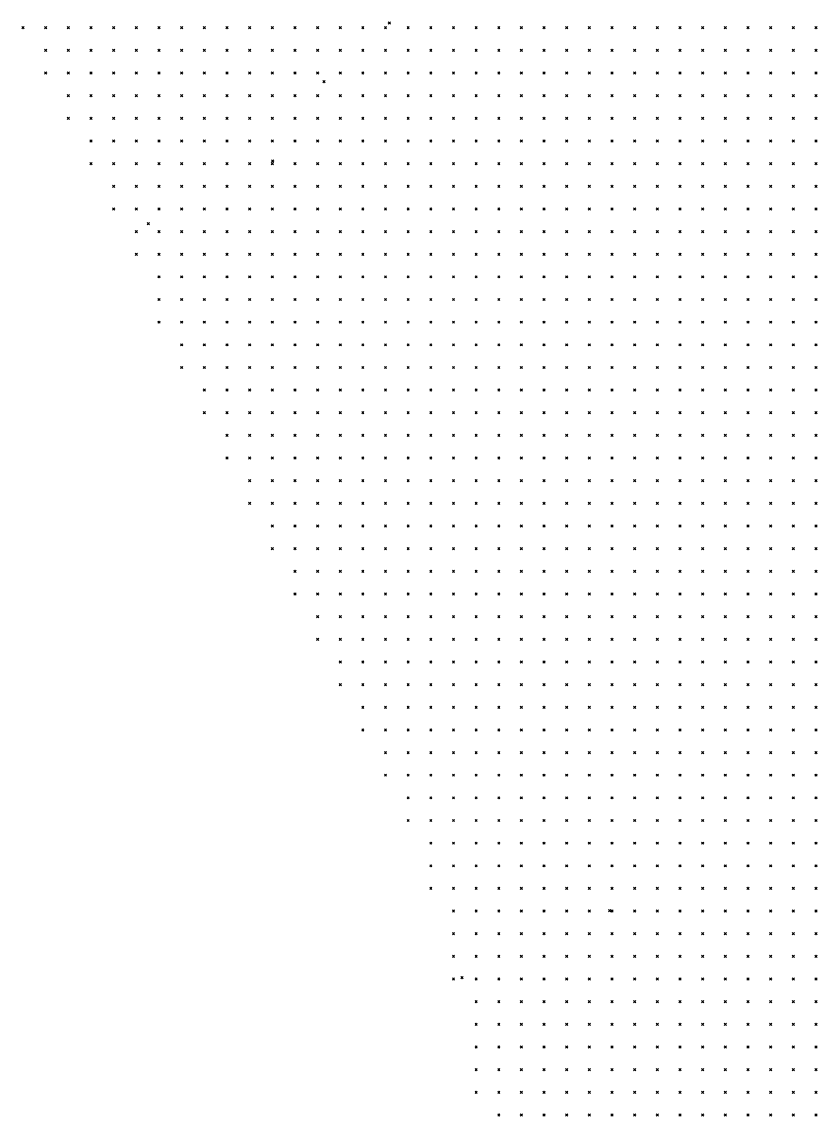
# Model space of a CAD drawing. Header units: metres. Extents: x 441556 to 446409, y 432338 to 461058.
# Drawn here: x 442346.8 to 442452.1, y 456194.1 to 456339 of the extents above; entities that cross this region are included whole.
import ezdxf

# ---------------------------------------------------------------- set-up
doc = ezdxf.new("R2010")
doc.units = ezdxf.units.M
doc.header["$MEASUREMENT"] = 0
doc.header["$PDMODE"] = 35
doc.header["$PDSIZE"] = 0.15
doc.layers.add('DTM-NOK-RevN_LIDAR_co_lidar', color=91, linetype='Continuous', lineweight=0)

msp = doc.modelspace()

# ---------------------------------------------------------------- linework, layer by layer
at = {"layer": 'DTM-NOK-RevN_LIDAR_co_lidar'}
for p in [(442346.924, 456338.197, 401.809), (442349.924, 456338.197, 400.928), (442352.923, 456338.197, 400.078), (442355.922, 456338.197, 399.47), (442358.922, 456338.197, 399.064), (442361.921, 456338.197, 399.014), (442364.921, 456338.197, 398.578), (442367.92, 456338.197, 398.084), (442370.919, 456338.197, 397.831), (442373.919, 456338.197, 397.54), (442376.918, 456338.197, 397.013), (442379.917, 456338.197, 396.323), (442382.917, 456338.197, 395.745), (442385.916, 456338.197, 395.319), (442388.915, 456338.197, 394.584), (442391.915, 456338.197, 393.194), (442394.914, 456338.197, 390.745), (442395.433, 456338.816, 390.238), (442397.913, 456338.197, 387.837), (442400.913, 456338.197, 385.453), (442403.912, 456338.197, 383.627), (442406.911, 456338.197, 381.566), (442409.911, 456338.197, 380.285), (442412.91, 456338.197, 379.289), (442415.909, 456338.197, 378.681), (442418.909, 456338.197, 377.909), (442421.908, 456338.197, 377.498), (442424.907, 456338.197, 376.888), (442427.907, 456338.197, 376.201), (442430.906, 456338.197, 375.397), (442433.905, 456338.197, 374.797), (442436.905, 456338.197, 374.274), (442439.904, 456338.197, 373.665), (442442.903, 456338.197, 373.047), (442445.903, 456338.197, 372.258), (442448.902, 456338.197, 371.343), (442451.901, 456338.197, 370.556), (442349.924, 456335.198, 403.122), (442352.923, 456335.198, 402.337), (442355.922, 456335.198, 401.813), (442358.922, 456335.198, 401.619), (442361.921, 456335.198, 401.614), (442364.921, 456335.198, 401.361), (442367.92, 456335.198, 401.134), (442370.919, 456335.198, 400.683), (442373.919, 456335.198, 400.064), (442376.918, 456335.198, 399.488), (442379.917, 456335.198, 398.881), (442382.917, 456335.198, 398.27), (442385.916, 456335.198, 397.549), (442388.915, 456335.198, 396.409), (442391.915, 456335.198, 394.575), (442394.914, 456335.198, 391.514), (442397.913, 456335.198, 389.22), (442400.913, 456335.198, 386.876), (442403.912, 456335.198, 384.802), (442406.911, 456335.198, 382.727), (442409.911, 456335.198, 381.236), (442412.91, 456335.198, 380.235), (442415.909, 456335.198, 379.525), (442418.909, 456335.198, 378.79), (442421.908, 456335.198, 378.048), (442424.907, 456335.198, 377.319), (442427.907, 456335.198, 376.609), (442430.906, 456335.198, 375.838), (442433.905, 456335.198, 375.302), (442436.905, 456335.198, 374.685), (442439.904, 456335.198, 373.916), (442442.903, 456335.198, 373.249), (442445.903, 456335.198, 372.445), (442448.902, 456335.198, 371.427), (442451.901, 456335.198, 370.597), (442349.924, 456332.198, 405.754), (442352.923, 456332.198, 404.751), (442355.922, 456332.198, 404.067), (442358.922, 456332.198, 403.973), (442361.921, 456332.198, 404.253), (442364.921, 456332.198, 404.27), (442367.92, 456332.198, 404.11), (442370.919, 456332.198, 403.647), (442373.919, 456332.198, 403.053), (442376.918, 456332.198, 402.053), (442379.917, 456332.198, 401.198), (442382.917, 456332.198, 400.863), (442385.916, 456332.198, 399.971), (442388.915, 456332.198, 398.551), (442391.915, 456332.198, 396.629), (442394.914, 456332.198, 393.601), (442397.913, 456332.198, 390.414), (442400.913, 456332.198, 388.279), (442403.912, 456332.198, 386.037), (442406.911, 456332.198, 383.99), (442409.911, 456332.198, 382.291), (442412.91, 456332.198, 381.295), (442415.909, 456332.198, 380.625), (442418.909, 456332.198, 379.631), (442421.908, 456332.198, 378.589), (442424.907, 456332.198, 377.833), (442427.907, 456332.198, 377.22), (442430.906, 456332.198, 376.552), (442433.905, 456332.198, 375.909), (442436.905, 456332.198, 375.146), (442439.904, 456332.198, 374.358), (442442.903, 456332.198, 373.665), (442445.903, 456332.198, 372.839), (442448.902, 456332.198, 371.827), (442451.901, 456332.198, 370.927), (442386.759, 456331.061, 401.198), (442352.923, 456329.199, 407.194), (442355.922, 456329.199, 406.478), (442358.922, 456329.199, 406.246), (442361.921, 456329.199, 406.724), (442364.921, 456329.199, 407.181), (442367.92, 456329.199, 407.385), (442370.919, 456329.199, 407.397), (442373.919, 456329.199, 406.795), (442376.918, 456329.199, 405.848), (442379.917, 456329.199, 405.194), (442382.917, 456329.199, 404.187), (442385.916, 456329.199, 402.503), (442388.915, 456329.199, 400.793), (442391.915, 456329.199, 398.207), (442394.914, 456329.199, 395.364), (442397.913, 456329.199, 392.091), (442400.913, 456329.199, 389.604), (442403.912, 456329.199, 387.2), (442406.911, 456329.199, 385.275), (442409.911, 456329.199, 383.457), (442412.91, 456329.199, 382.36), (442415.909, 456329.199, 381.526), (442418.909, 456329.199, 380.367), (442421.908, 456329.199, 379.161), (442424.907, 456329.199, 378.515), (442427.907, 456329.199, 377.924), (442430.906, 456329.199, 377.243), (442433.905, 456329.199, 376.575), (442436.905, 456329.199, 375.811), (442439.904, 456329.199, 375.008), (442442.903, 456329.199, 374.222), (442445.903, 456329.199, 373.315), (442448.902, 456329.199, 372.305), (442451.901, 456329.199, 371.361), (442352.923, 456326.2, 409.995), (442355.922, 456326.2, 408.95), (442358.922, 456326.2, 409.261), (442361.921, 456326.2, 409.74), (442364.921, 456326.2, 410.232), (442367.92, 456326.2, 410.457), (442370.919, 456326.2, 410.473), (442373.919, 456326.2, 410.325), (442376.918, 456326.2, 409.76), (442379.917, 456326.2, 408.83), (442382.917, 456326.2, 407.361), (442385.916, 456326.2, 405.235), (442388.915, 456326.2, 402.712), (442391.915, 456326.2, 399.309), (442394.914, 456326.2, 396.337), (442397.913, 456326.2, 393.637), (442400.913, 456326.2, 390.841), (442403.912, 456326.2, 388.277), (442406.911, 456326.2, 386.267), (442409.911, 456326.2, 384.51), (442412.91, 456326.2, 383.47), (442415.909, 456326.2, 382.559), (442418.909, 456326.2, 381.434), (442421.908, 456326.2, 380.035), (442424.907, 456326.2, 379.352), (442427.907, 456326.2, 378.605), (442430.906, 456326.2, 377.701), (442433.905, 456326.2, 377.017), (442436.905, 456326.2, 376.383), (442439.904, 456326.2, 375.666), (442442.903, 456326.2, 374.732), (442445.903, 456326.2, 373.612), (442448.902, 456326.2, 372.562), (442451.901, 456326.2, 371.559), (442355.922, 456323.2, 412.305), (442358.922, 456323.2, 412.585), (442361.921, 456323.2, 412.826), (442364.921, 456323.2, 413.115), (442367.92, 456323.2, 413.522), (442370.919, 456323.2, 413.564), (442373.919, 456323.2, 413.357), (442376.918, 456323.2, 412.726), (442379.917, 456323.2, 411.431), (442382.917, 456323.2, 409.477), (442385.916, 456323.2, 406.765), (442388.915, 456323.2, 403.626), (442391.915, 456323.2, 400.356), (442394.914, 456323.2, 397.279), (442397.913, 456323.2, 394.585), (442400.913, 456323.2, 391.842), (442403.912, 456323.2, 389.184), (442406.911, 456323.2, 387.103), (442409.911, 456323.2, 385.439), (442412.91, 456323.2, 384.689), (442415.909, 456323.2, 383.679), (442418.909, 456323.2, 382.448), (442421.908, 456323.2, 381.189), (442424.907, 456323.2, 380.135), (442427.907, 456323.2, 379.091), (442430.906, 456323.2, 378.059), (442433.905, 456323.2, 377.37), (442436.905, 456323.2, 376.878), (442439.904, 456323.2, 376.23), (442442.903, 456323.2, 375.221), (442445.903, 456323.2, 374.008), (442448.902, 456323.2, 372.849), (442451.901, 456323.2, 371.76), (442379.974, 456320.553, 413.285), (442355.922, 456320.201, 415.711), (442358.922, 456320.201, 415.642), (442361.921, 456320.201, 415.71), (442364.921, 456320.201, 416.043), (442367.92, 456320.201, 416.506), (442370.919, 456320.201, 416.339), (442373.919, 456320.201, 415.549), (442376.918, 456320.201, 414.394), (442379.917, 456320.201, 412.767), (442382.917, 456320.201, 410.291), (442385.916, 456320.201, 407.107), (442388.915, 456320.201, 404.027), (442391.915, 456320.201, 400.938), (442394.914, 456320.201, 397.901), (442397.913, 456320.201, 395.06), (442400.913, 456320.201, 392.387), (442403.912, 456320.201, 389.895), (442406.911, 456320.201, 387.984), (442409.911, 456320.201, 386.602), (442412.91, 456320.201, 385.795), (442415.909, 456320.201, 384.398), (442418.909, 456320.201, 383.122), (442421.908, 456320.201, 381.997), (442424.907, 456320.201, 380.68), (442427.907, 456320.201, 379.315), (442430.906, 456320.201, 378.274), (442433.905, 456320.201, 377.684), (442436.905, 456320.201, 377.339), (442439.904, 456320.201, 376.831), (442442.903, 456320.201, 375.911), (442445.903, 456320.201, 374.707), (442448.902, 456320.201, 373.417), (442451.901, 456320.201, 372.215), (442358.922, 456317.202, 418.648), (442361.921, 456317.202, 418.714), (442364.921, 456317.202, 418.94), (442367.92, 456317.202, 418.836), (442370.919, 456317.202, 418.054), (442373.919, 456317.202, 416.723), (442376.918, 456317.202, 414.909), (442379.917, 456317.202, 412.721), (442382.917, 456317.202, 410.023), (442385.916, 456317.202, 406.874), (442388.915, 456317.202, 403.96), (442391.915, 456317.202, 400.928), (442394.914, 456317.202, 397.924), (442397.913, 456317.202, 395.066), (442400.913, 456317.202, 392.555), (442403.912, 456317.202, 390.529), (442406.911, 456317.202, 388.996), (442409.911, 456317.202, 387.803), (442412.91, 456317.202, 386.585), (442415.909, 456317.202, 385.109), (442418.909, 456317.202, 383.796), (442421.908, 456317.202, 382.35), (442424.907, 456317.202, 380.947), (442427.907, 456317.202, 379.578), (442430.906, 456317.202, 378.509), (442433.905, 456317.202, 377.946), (442436.905, 456317.202, 377.729), (442439.904, 456317.202, 377.387), (442442.903, 456317.202, 376.627), (442445.903, 456317.202, 375.459), (442448.902, 456317.202, 374.087), (442451.901, 456317.202, 372.806), (442358.922, 456314.202, 421.99), (442361.921, 456314.202, 421.64), (442364.921, 456314.202, 421.281), (442367.92, 456314.202, 420.365), (442370.919, 456314.202, 418.834), (442373.919, 456314.202, 416.904), (442376.918, 456314.202, 414.642), (442379.917, 456314.202, 412.123), (442382.917, 456314.202, 409.356), (442385.916, 456314.202, 406.331), (442388.915, 456314.202, 403.331), (442391.915, 456314.202, 400.456), (442394.914, 456314.202, 397.721), (442397.913, 456314.202, 395.006), (442400.913, 456314.202, 392.857), (442403.912, 456314.202, 391.235), (442406.911, 456314.202, 390.002), (442409.911, 456314.202, 388.76), (442412.91, 456314.202, 387.306), (442415.909, 456314.202, 385.885), (442418.909, 456314.202, 384.382), (442421.908, 456314.202, 382.755), (442424.907, 456314.202, 381.537), (442427.907, 456314.202, 380.361), (442430.906, 456314.202, 379.127), (442433.905, 456314.202, 378.348), (442436.905, 456314.202, 378.123), (442439.904, 456314.202, 377.872), (442442.903, 456314.202, 377.205), (442445.903, 456314.202, 376.118), (442448.902, 456314.202, 374.757), (442451.901, 456314.202, 373.377), (442363.523, 456312.249, 422.906), (442361.921, 456311.203, 424.028), (442364.921, 456311.203, 422.948), (442367.92, 456311.203, 421.314), (442370.919, 456311.203, 419.023), (442373.919, 456311.203, 416.546), (442376.918, 456311.203, 414.07), (442379.917, 456311.203, 411.37), (442382.917, 456311.203, 408.532), (442385.916, 456311.203, 405.751), (442388.915, 456311.203, 402.793), (442391.915, 456311.203, 399.921), (442394.914, 456311.203, 397.415), (442397.913, 456311.203, 395.217), (442400.913, 456311.203, 393.485), (442403.912, 456311.203, 392.422), (442406.911, 456311.203, 391.315), (442409.911, 456311.203, 389.947), (442412.91, 456311.203, 388.36), (442415.909, 456311.203, 386.606), (442418.909, 456311.203, 384.894), (442421.908, 456311.203, 383.404), (442424.907, 456311.203, 382.547), (442427.907, 456311.203, 381.451), (442430.906, 456311.203, 380.087), (442433.905, 456311.203, 379.009), (442436.905, 456311.203, 378.603), (442439.904, 456311.203, 378.41), (442442.903, 456311.203, 377.798), (442445.903, 456311.203, 376.755), (442448.902, 456311.203, 375.441), (442451.901, 456311.203, 373.973), (442361.921, 456308.204, 425.806), (442364.921, 456308.204, 424.056), (442367.92, 456308.204, 421.847), (442370.919, 456308.204, 419.069), (442373.919, 456308.204, 416.263), (442376.918, 456308.204, 413.606), (442379.917, 456308.204, 410.744), (442382.917, 456308.204, 407.785), (442385.916, 456308.204, 405.062), (442388.915, 456308.204, 402.382), (442391.915, 456308.204, 399.743), (442394.914, 456308.204, 397.455), (442397.913, 456308.204, 396.102), (442400.913, 456308.204, 394.723), (442403.912, 456308.204, 394.443), (442406.911, 456308.204, 393.422), (442409.911, 456308.204, 391.754), (442412.91, 456308.204, 389.956), (442415.909, 456308.204, 387.883), (442418.909, 456308.204, 385.852), (442421.908, 456308.204, 384.254), (442424.907, 456308.204, 383.273), (442427.907, 456308.204, 382.306), (442430.906, 456308.204, 381.176), (442433.905, 456308.204, 379.937), (442436.905, 456308.204, 379.29), (442439.904, 456308.204, 378.999), (442442.903, 456308.204, 378.447), (442445.903, 456308.204, 377.458), (442448.902, 456308.204, 376.138), (442451.901, 456308.204, 374.733), (442364.921, 456305.204, 424.703), (442367.92, 456305.204, 421.945), (442370.919, 456305.204, 418.783), (442373.919, 456305.204, 415.832), (442376.918, 456305.204, 413.288), (442379.917, 456305.204, 410.78), (442382.917, 456305.204, 407.911), (442385.916, 456305.204, 404.893), (442388.915, 456305.204, 402.351), (442391.915, 456305.204, 400.152), (442394.914, 456305.204, 399.079), (442397.913, 456305.204, 398.586), (442400.913, 456305.204, 397.369), (442403.912, 456305.204, 396.936), (442406.911, 456305.204, 395.662), (442409.911, 456305.204, 394.004), (442412.91, 456305.204, 391.865), (442415.909, 456305.204, 389.43), (442418.909, 456305.204, 387.14), (442421.908, 456305.204, 385.347), (442424.907, 456305.204, 384.12), (442427.907, 456305.204, 383.32), (442430.906, 456305.204, 382.372), (442433.905, 456305.204, 381.086), (442436.905, 456305.204, 380.202), (442439.904, 456305.204, 379.621), (442442.903, 456305.204, 379.041), (442445.903, 456305.204, 378.191), (442448.902, 456305.204, 376.894), (442451.901, 456305.204, 375.488), (442364.921, 456302.205, 424.915), (442367.92, 456302.205, 421.739), (442370.919, 456302.205, 418.654), (442373.919, 456302.205, 415.798), (442376.918, 456302.205, 413.415), (442379.917, 456302.205, 410.989), (442382.917, 456302.205, 408.25), (442385.916, 456302.205, 405.705), (442388.915, 456302.205, 403.482), (442391.915, 456302.205, 402.487), (442394.914, 456302.205, 402.162), (442397.913, 456302.205, 401.419), (442400.913, 456302.205, 400.429), (442403.912, 456302.205, 399.537), (442406.911, 456302.205, 397.775), (442409.911, 456302.205, 396.29), (442412.91, 456302.205, 393.429), (442415.909, 456302.205, 390.928), (442418.909, 456302.205, 388.612), (442421.908, 456302.205, 386.571), (442424.907, 456302.205, 385.364), (442427.907, 456302.205, 384.627), (442430.906, 456302.205, 383.435), (442433.905, 456302.205, 382.078), (442436.905, 456302.205, 380.941), (442439.904, 456302.205, 379.979), (442442.903, 456302.205, 379.257), (442445.903, 456302.205, 378.545), (442448.902, 456302.205, 377.398), (442451.901, 456302.205, 375.965), (442364.921, 456299.205, 425.176), (442367.92, 456299.205, 421.797), (442370.919, 456299.205, 418.785), (442373.919, 456299.205, 416.204), (442376.918, 456299.205, 413.841), (442379.917, 456299.205, 411.45), (442382.917, 456299.205, 408.935), (442385.916, 456299.205, 406.659), (442388.915, 456299.205, 405.43), (442391.915, 456299.205, 405.533), (442394.914, 456299.205, 405.037), (442397.913, 456299.205, 403.933), (442400.913, 456299.205, 402.878), (442403.912, 456299.205, 401.965), (442406.911, 456299.205, 399.876), (442409.911, 456299.205, 397.838), (442412.91, 456299.205, 394.98), (442415.909, 456299.205, 392.587), (442418.909, 456299.205, 389.867), (442421.908, 456299.205, 387.918), (442424.907, 456299.205, 386.649), (442427.907, 456299.205, 385.455), (442430.906, 456299.205, 384.113), (442433.905, 456299.205, 382.884), (442436.905, 456299.205, 381.599), (442439.904, 456299.205, 380.266), (442442.903, 456299.205, 379.369), (442445.903, 456299.205, 378.848), (442448.902, 456299.205, 378.008), (442451.901, 456299.205, 376.756), (442367.92, 456296.206, 422.722), (442370.919, 456296.206, 419.669), (442373.919, 456296.206, 416.929), (442376.918, 456296.206, 414.39), (442379.917, 456296.206, 412.051), (442382.917, 456296.206, 409.873), (442385.916, 456296.206, 408.268), (442388.915, 456296.206, 408.255), (442391.915, 456296.206, 408.237), (442394.914, 456296.206, 407.492), (442397.913, 456296.206, 406.68), (442400.913, 456296.206, 405.513), (442403.912, 456296.206, 404.21), (442406.911, 456296.206, 401.535), (442409.911, 456296.206, 399.505), (442412.91, 456296.206, 396.719), (442415.909, 456296.206, 393.728), (442418.909, 456296.206, 391.207), (442421.908, 456296.206, 389.237), (442424.907, 456296.206, 387.707), (442427.907, 456296.206, 386.194), (442430.906, 456296.206, 385.172), (442433.905, 456296.206, 384.246), (442436.905, 456296.206, 382.703), (442439.904, 456296.206, 380.929), (442442.903, 456296.206, 379.772), (442445.903, 456296.206, 379.249), (442448.902, 456296.206, 378.611), (442451.901, 456296.206, 377.537), (442367.92, 456293.207, 423.188), (442370.919, 456293.207, 420.305), (442373.919, 456293.207, 417.923), (442376.918, 456293.207, 415.421), (442379.917, 456293.207, 412.831), (442382.917, 456293.207, 411.073), (442385.916, 456293.207, 410.68), (442388.915, 456293.207, 410.997), (442391.915, 456293.207, 410.59), (442394.914, 456293.207, 409.943), (442397.913, 456293.207, 409.138), (442400.913, 456293.207, 407.64), (442403.912, 456293.207, 406.07), (442406.911, 456293.207, 403.148), (442409.911, 456293.207, 400.643), (442412.91, 456293.207, 397.751), (442415.909, 456293.207, 394.803), (442418.909, 456293.207, 392.28), (442421.908, 456293.207, 390.28), (442424.907, 456293.207, 388.61), (442427.907, 456293.207, 387.513), (442430.906, 456293.207, 386.765), (442433.905, 456293.207, 385.648), (442436.905, 456293.207, 383.741), (442439.904, 456293.207, 381.861), (442442.903, 456293.207, 380.521), (442445.903, 456293.207, 379.701), (442448.902, 456293.207, 379.209), (442451.901, 456293.207, 378.352), (442370.919, 456290.207, 421.302), (442373.919, 456290.207, 418.757), (442376.918, 456290.207, 416.312), (442379.917, 456290.207, 414.188), (442382.917, 456290.207, 413.201), (442385.916, 456290.207, 413.243), (442388.915, 456290.207, 413.111), (442391.915, 456290.207, 413.007), (442394.914, 456290.207, 412.848), (442397.913, 456290.207, 412.799), (442400.913, 456290.207, 409.715), (442403.912, 456290.207, 406.656), (442406.911, 456290.207, 404.371), (442409.911, 456290.207, 400.927), (442412.91, 456290.207, 398.06), (442415.909, 456290.207, 395.658), (442418.909, 456290.207, 393.442), (442421.908, 456290.207, 391.312), (442424.907, 456290.207, 389.921), (442427.907, 456290.207, 389.055), (442430.906, 456290.207, 387.951), (442433.905, 456290.207, 386.462), (442436.905, 456290.207, 384.759), (442439.904, 456290.207, 383.019), (442442.903, 456290.207, 381.413), (442445.903, 456290.207, 380.343), (442448.902, 456290.207, 379.845), (442451.901, 456290.207, 379.247), (442370.919, 456287.208, 422.302), (442373.919, 456287.208, 419.874), (442376.918, 456287.208, 417.499), (442379.917, 456287.208, 416.185), (442382.917, 456287.208, 415.893), (442385.916, 456287.208, 415.527), (442388.915, 456287.208, 415.435), (442391.915, 456287.208, 415.414), (442394.914, 456287.208, 414.337), (442397.913, 456287.208, 413.281), (442400.913, 456287.208, 411.288), (442403.912, 456287.208, 406.123), (442406.911, 456287.208, 404.239), (442409.911, 456287.208, 401.135), (442412.91, 456287.208, 398.38), (442415.909, 456287.208, 395.943), (442418.909, 456287.208, 393.799), (442421.908, 456287.208, 392.299), (442424.907, 456287.208, 391.488), (442427.907, 456287.208, 390.453), (442430.906, 456287.208, 389.164), (442433.905, 456287.208, 387.75), (442436.905, 456287.208, 386.184), (442439.904, 456287.208, 384.514), (442442.903, 456287.208, 382.833), (442445.903, 456287.208, 381.414), (442448.902, 456287.208, 380.564), (442451.901, 456287.208, 380.096), (442373.919, 456284.209, 420.716), (442376.918, 456284.209, 419.397), (442379.917, 456284.209, 419.016), (442382.917, 456284.209, 418.805), (442385.916, 456284.209, 418.505), (442388.915, 456284.209, 417.807), (442391.915, 456284.209, 417.067), (442394.914, 456284.209, 415.839), (442397.913, 456284.209, 413.762), (442400.913, 456284.209, 408.819), (442403.912, 456284.209, 406.415), (442406.911, 456284.209, 404.313), (442409.911, 456284.209, 401.708), (442412.91, 456284.209, 398.778), (442415.909, 456284.209, 396.341), (442418.909, 456284.209, 394.807), (442421.908, 456284.209, 394.29), (442424.907, 456284.209, 393.549), (442427.907, 456284.209, 392.532), (442430.906, 456284.209, 391.13), (442433.905, 456284.209, 389.725), (442436.905, 456284.209, 388.1), (442439.904, 456284.209, 386.419), (442442.903, 456284.209, 384.829), (442445.903, 456284.209, 383.133), (442448.902, 456284.209, 381.633), (442451.901, 456284.209, 380.817), (442373.919, 456281.209, 422.886), (442376.918, 456281.209, 422.676), (442379.917, 456281.209, 422.48), (442382.917, 456281.209, 421.86), (442385.916, 456281.209, 421.091), (442388.915, 456281.209, 420.292), (442391.915, 456281.209, 418.833), (442394.914, 456281.209, 416.395), (442397.913, 456281.209, 413.665), (442400.913, 456281.209, 410.393), (442403.912, 456281.209, 407.482), (442406.911, 456281.209, 404.092), (442409.911, 456281.209, 401.609), (442412.91, 456281.209, 399.221), (442415.909, 456281.209, 397.501), (442418.909, 456281.209, 396.704), (442421.908, 456281.209, 396.427), (442424.907, 456281.209, 395.911), (442427.907, 456281.209, 395.125), (442430.906, 456281.209, 393.943), (442433.905, 456281.209, 392.604), (442436.905, 456281.209, 390.731), (442439.904, 456281.209, 388.479), (442442.903, 456281.209, 386.646), (442445.903, 456281.209, 384.862), (442448.902, 456281.209, 382.866), (442451.901, 456281.209, 381.65), (442376.918, 456278.21, 425.54), (442379.917, 456278.21, 425.339), (442382.917, 456278.21, 424.458), (442385.916, 456278.21, 423.06), (442388.915, 456278.21, 421.581), (442391.915, 456278.21, 419.663), (442394.914, 456278.21, 416.877), (442397.913, 456278.21, 413.883), (442400.913, 456278.21, 411.67), (442403.912, 456278.21, 407.943), (442406.911, 456278.21, 404.815), (442409.911, 456278.21, 401.778), (442412.91, 456278.21, 400.003), (442415.909, 456278.21, 399.355), (442418.909, 456278.21, 399.003), (442421.908, 456278.21, 398.806), (442424.907, 456278.21, 398.487), (442427.907, 456278.21, 397.994), (442430.906, 456278.21, 396.824), (442433.905, 456278.21, 395.298), (442436.905, 456278.21, 393.541), (442439.904, 456278.21, 391.283), (442442.903, 456278.21, 388.823), (442445.903, 456278.21, 386.742), (442448.902, 456278.21, 384.682), (442451.901, 456278.21, 382.634), (442376.918, 456275.211, 428.214), (442379.917, 456275.211, 427.601), (442382.917, 456275.211, 426.452), (442385.916, 456275.211, 424.553), (442388.915, 456275.211, 422.21), (442391.915, 456275.211, 419.864), (442394.914, 456275.211, 416.793), (442397.913, 456275.211, 414.18), (442400.913, 456275.211, 412.146), (442403.912, 456275.211, 409.747), (442406.911, 456275.211, 405.681), (442409.911, 456275.211, 403.007), (442412.91, 456275.211, 401.715), (442415.909, 456275.211, 401.187), (442418.909, 456275.211, 401.245), (442421.908, 456275.211, 401.389), (442424.907, 456275.211, 401.476), (442427.907, 456275.211, 401.054), (442430.906, 456275.211, 400.359), (442433.905, 456275.211, 397.613), (442436.905, 456275.211, 395.475), (442439.904, 456275.211, 393.941), (442442.903, 456275.211, 391.554), (442445.903, 456275.211, 389.045), (442448.902, 456275.211, 386.664), (442451.901, 456275.211, 384.323), (442379.917, 456272.211, 429.866), (442382.917, 456272.211, 428.154), (442385.916, 456272.211, 425.835), (442388.915, 456272.211, 423.029), (442391.915, 456272.211, 420.212), (442394.914, 456272.211, 417.389), (442397.913, 456272.211, 414.694), (442400.913, 456272.211, 412.095), (442403.912, 456272.211, 409.939), (442406.911, 456272.211, 406.071), (442409.911, 456272.211, 404.421), (442412.91, 456272.211, 404.087), (442415.909, 456272.211, 404.098), (442418.909, 456272.211, 403.918), (442421.908, 456272.211, 404.258), (442424.907, 456272.211, 404.43), (442427.907, 456272.211, 404.246), (442430.906, 456272.211, 403.867), (442433.905, 456272.211, 403.083), (442436.905, 456272.211, 401.603), (442439.904, 456272.211, 399.125), (442442.903, 456272.211, 395.846), (442445.903, 456272.211, 392.056), (442448.902, 456272.211, 388.695), (442451.901, 456272.211, 386.398), (442379.917, 456269.212, 431.736), (442382.917, 456269.212, 429.541), (442385.916, 456269.212, 426.807), (442388.915, 456269.212, 423.711), (442391.915, 456269.212, 420.955), (442394.914, 456269.212, 418.26), (442397.913, 456269.212, 415.092), (442400.913, 456269.212, 412.784), (442403.912, 456269.212, 410.413), (442406.911, 456269.212, 407.643), (442409.911, 456269.212, 407.275), (442412.91, 456269.212, 407.251), (442415.909, 456269.212, 407.618), (442418.909, 456269.212, 407.098), (442421.908, 456269.212, 406.892), (442424.907, 456269.212, 407.453), (442427.907, 456269.212, 407.286), (442430.906, 456269.212, 407.156), (442433.905, 456269.212, 407.018), (442436.905, 456269.212, 405.645), (442439.904, 456269.212, 403.177), (442442.903, 456269.212, 400.285), (442445.903, 456269.212, 396.704), (442448.902, 456269.212, 392.411), (442451.901, 456269.212, 388.673), (442382.917, 456266.213, 430.188), (442385.916, 456266.213, 427.381), (442388.915, 456266.213, 424.51), (442391.915, 456266.213, 421.879), (442394.914, 456266.213, 419.137), (442397.913, 456266.213, 416.266), (442400.913, 456266.213, 413.958), (442403.912, 456266.213, 411.706), (442406.911, 456266.213, 409.783), (442409.911, 456266.213, 410.17), (442412.91, 456266.213, 410.401), (442415.909, 456266.213, 410.481), (442418.909, 456266.213, 410.455), (442421.908, 456266.213, 410.911), (442424.907, 456266.213, 412.601), (442427.907, 456266.213, 413.044), (442430.906, 456266.213, 411.631), (442433.905, 456266.213, 410.699), (442436.905, 456266.213, 409.103), (442439.904, 456266.213, 406.648), (442442.903, 456266.213, 404.131), (442445.903, 456266.213, 401.211), (442448.902, 456266.213, 396.734), (442451.901, 456266.213, 391.521), (442382.917, 456263.213, 430.729), (442385.916, 456263.213, 428.157), (442388.915, 456263.213, 425.426), (442391.915, 456263.213, 422.512), (442394.914, 456263.213, 419.844), (442397.913, 456263.213, 417.343), (442400.913, 456263.213, 415.056), (442403.912, 456263.213, 413.275), (442406.911, 456263.213, 412.488), (442409.911, 456263.213, 413.016), (442412.91, 456263.213, 413.14), (442415.909, 456263.213, 413.104), (442418.909, 456263.213, 413.448), (442421.908, 456263.213, 413.955), (442424.907, 456263.213, 415.795), (442427.907, 456263.213, 416.526), (442430.906, 456263.213, 415.789), (442433.905, 456263.213, 414.923), (442436.905, 456263.213, 413.261), (442439.904, 456263.213, 410.756), (442442.903, 456263.213, 407.812), (442445.903, 456263.213, 404.811), (442448.902, 456263.213, 401.38), (442451.901, 456263.213, 396.626), (442385.916, 456260.214, 428.82), (442388.915, 456260.214, 426.007), (442391.915, 456260.214, 423.157), (442394.914, 456260.214, 420.774), (442397.913, 456260.214, 418.328), (442400.913, 456260.214, 416.101), (442403.912, 456260.214, 415.33), (442406.911, 456260.214, 415.325), (442409.911, 456260.214, 415.754), (442412.91, 456260.214, 416.028), (442415.909, 456260.214, 416.041), (442418.909, 456260.214, 416.408), (442421.908, 456260.214, 417.286), (442424.907, 456260.214, 418.564), (442427.907, 456260.214, 419.121), (442430.906, 456260.214, 419.184), (442433.905, 456260.214, 418.247), (442436.905, 456260.214, 416.373), (442439.904, 456260.214, 413.794), (442442.903, 456260.214, 410.703), (442445.903, 456260.214, 407.593), (442448.902, 456260.214, 404.501), (442451.901, 456260.214, 400.948), (442385.916, 456257.215, 428.915), (442388.915, 456257.215, 426.096), (442391.915, 456257.215, 423.592), (442394.914, 456257.215, 421.372), (442397.913, 456257.215, 419.453), (442400.913, 456257.215, 417.902), (442403.912, 456257.215, 417.749), (442406.911, 456257.215, 417.64), (442409.911, 456257.215, 418.1), (442412.91, 456257.215, 419.078), (442415.909, 456257.215, 419.415), (442418.909, 456257.215, 419.351), (442421.908, 456257.215, 420.46), (442424.907, 456257.215, 421.469), (442427.907, 456257.215, 421.94), (442430.906, 456257.215, 422.013), (442433.905, 456257.215, 420.852), (442436.905, 456257.215, 417.981), (442439.904, 456257.215, 415.083), (442442.903, 456257.215, 412.77), (442445.903, 456257.215, 410.061), (442448.902, 456257.215, 406.964), (442451.901, 456257.215, 403.849), (442388.915, 456254.215, 426.505), (442391.915, 456254.215, 424.365), (442394.914, 456254.215, 422.41), (442397.913, 456254.215, 421.377), (442400.913, 456254.215, 420.468), (442403.912, 456254.215, 420.214), (442406.911, 456254.215, 419.909), (442409.911, 456254.215, 420.434), (442412.91, 456254.215, 421.857), (442415.909, 456254.215, 422.222), (442418.909, 456254.215, 422.15), (442421.908, 456254.215, 422.972), (442424.907, 456254.215, 423.834), (442427.907, 456254.215, 424.263), (442430.906, 456254.215, 424.106), (442433.905, 456254.215, 422.853), (442436.905, 456254.215, 419.378), (442439.904, 456254.215, 416.35), (442442.903, 456254.215, 414.578), (442445.903, 456254.215, 412.404), (442448.902, 456254.215, 409.755), (442451.901, 456254.215, 406.358), (442388.915, 456251.216, 427.845), (442391.915, 456251.216, 426.086), (442394.914, 456251.216, 424.349), (442397.913, 456251.216, 423.876), (442400.913, 456251.216, 423.091), (442403.912, 456251.216, 422.515), (442406.911, 456251.216, 422.516), (442409.911, 456251.216, 422.875), (442412.91, 456251.216, 424.435), (442415.909, 456251.216, 424.658), (442418.909, 456251.216, 424.804), (442421.908, 456251.216, 425.371), (442424.907, 456251.216, 426.052), (442427.907, 456251.216, 426.466), (442430.906, 456251.216, 426.363), (442433.905, 456251.216, 424.964), (442436.905, 456251.216, 421.034), (442439.904, 456251.216, 417.953), (442442.903, 456251.216, 416.488), (442445.903, 456251.216, 414.63), (442448.902, 456251.216, 412.293), (442451.901, 456251.216, 408.869), (442391.915, 456248.217, 428.426), (442394.914, 456248.217, 426.443), (442397.913, 456248.217, 426.135), (442400.913, 456248.217, 425.374), (442403.912, 456248.217, 424.996), (442406.911, 456248.217, 425.301), (442409.911, 456248.217, 425.322), (442412.91, 456248.217, 427.092), (442415.909, 456248.217, 427.375), (442418.909, 456248.217, 427.41), (442421.908, 456248.217, 427.952), (442424.907, 456248.217, 428.508), (442427.907, 456248.217, 428.788), (442430.906, 456248.217, 428.7), (442433.905, 456248.217, 426.895), (442436.905, 456248.217, 423.103), (442439.904, 456248.217, 420.447), (442442.903, 456248.217, 419.093), (442445.903, 456248.217, 417.065), (442448.902, 456248.217, 414.629), (442451.901, 456248.217, 411.58), (442391.915, 456245.217, 430.84), (442394.914, 456245.217, 428.783), (442397.913, 456245.217, 428.204), (442400.913, 456245.217, 427.47), (442403.912, 456245.217, 427.672), (442406.911, 456245.217, 428.132), (442409.911, 456245.217, 428.324), (442412.91, 456245.217, 429.682), (442415.909, 456245.217, 430.1), (442418.909, 456245.217, 430.131), (442421.908, 456245.217, 430.75), (442424.907, 456245.217, 431.12), (442427.907, 456245.217, 431.042), (442430.906, 456245.217, 430.629), (442433.905, 456245.217, 428.598), (442436.905, 456245.217, 425.998), (442439.904, 456245.217, 423.856), (442442.903, 456245.217, 422.006), (442445.903, 456245.217, 419.758), (442448.902, 456245.217, 417.076), (442451.901, 456245.217, 414.119), (442394.914, 456242.218, 431.456), (442397.913, 456242.218, 430.31), (442400.913, 456242.218, 429.925), (442403.912, 456242.218, 430.185), (442406.911, 456242.218, 430.969), (442409.911, 456242.218, 431.726), (442412.91, 456242.218, 432.172), (442415.909, 456242.218, 432.85), (442418.909, 456242.218, 432.948), (442421.908, 456242.218, 433.477), (442424.907, 456242.218, 433.699), (442427.907, 456242.218, 433.317), (442430.906, 456242.218, 432.734), (442433.905, 456242.218, 431.094), (442436.905, 456242.218, 428.606), (442439.904, 456242.218, 426.009), (442442.903, 456242.218, 424.24), (442445.903, 456242.218, 422.605), (442448.902, 456242.218, 419.631), (442451.901, 456242.218, 415.895), (442394.914, 456239.219, 433.854), (442397.913, 456239.219, 432.742), (442400.913, 456239.219, 432.901), (442403.912, 456239.219, 433.272), (442406.911, 456239.219, 434.085), (442409.911, 456239.219, 434.554), (442412.91, 456239.219, 435.117), (442415.909, 456239.219, 435.454), (442418.909, 456239.219, 435.771), (442421.908, 456239.219, 436.331), (442424.907, 456239.219, 436.452), (442427.907, 456239.219, 435.74), (442430.906, 456239.219, 434.286), (442433.905, 456239.219, 432.389), (442436.905, 456239.219, 430.145), (442439.904, 456239.219, 428.163), (442442.903, 456239.219, 426.864), (442445.903, 456239.219, 425.51), (442448.902, 456239.219, 422.046), (442451.901, 456239.219, 417.041), (442397.913, 456236.219, 435.687), (442400.913, 456236.219, 435.932), (442403.912, 456236.219, 436.512), (442406.911, 456236.219, 437.197), (442409.911, 456236.219, 437.51), (442412.91, 456236.219, 438.445), (442415.909, 456236.219, 438.46), (442418.909, 456236.219, 438.681), (442421.908, 456236.219, 439.183), (442424.907, 456236.219, 439.19), (442427.907, 456236.219, 438.597), (442430.906, 456236.219, 436.798), (442433.905, 456236.219, 434.745), (442436.905, 456236.219, 432.902), (442439.904, 456236.219, 431.674), (442442.903, 456236.219, 430.321), (442445.903, 456236.219, 428.129), (442448.902, 456236.219, 424.408), (442451.901, 456236.219, 419.495), (442397.913, 456233.22, 438.63), (442400.913, 456233.22, 439.049), (442403.912, 456233.22, 439.728), (442406.911, 456233.22, 440.234), (442409.911, 456233.22, 440.579), (442412.91, 456233.22, 441.303), (442415.909, 456233.22, 441.916), (442418.909, 456233.22, 441.987), (442421.908, 456233.22, 442.242), (442424.907, 456233.22, 442.123), (442427.907, 456233.22, 441.473), (442430.906, 456233.22, 440.47), (442433.905, 456233.22, 439.259), (442436.905, 456233.22, 437.021), (442439.904, 456233.22, 435.439), (442442.903, 456233.22, 433.894), (442445.903, 456233.22, 432.192), (442448.902, 456233.22, 430.402), (442451.901, 456233.22, 424.723), (442400.913, 456230.221, 442.232), (442403.912, 456230.221, 442.763), (442406.911, 456230.221, 443.597), (442409.911, 456230.221, 443.659), (442412.91, 456230.221, 444.385), (442415.909, 456230.221, 445.12), (442418.909, 456230.221, 445.063), (442421.908, 456230.221, 445.726), (442424.907, 456230.221, 445.471), (442427.907, 456230.221, 444.488), (442430.906, 456230.221, 443.257), (442433.905, 456230.221, 441.907), (442436.905, 456230.221, 440.408), (442439.904, 456230.221, 438.704), (442442.903, 456230.221, 436.045), (442445.903, 456230.221, 433.447), (442448.902, 456230.221, 431.796), (442451.901, 456230.221, 426.887), (442400.913, 456227.221, 445.556), (442403.912, 456227.221, 446.112), (442406.911, 456227.221, 446.424), (442409.911, 456227.221, 447.171), (442412.91, 456227.221, 447.195), (442415.909, 456227.221, 448.032), (442418.909, 456227.221, 448.581), (442421.908, 456227.221, 449.295), (442424.907, 456227.221, 448.914), (442427.907, 456227.221, 447.648), (442430.906, 456227.221, 446.197), (442433.905, 456227.221, 444.799), (442436.905, 456227.221, 443.137), (442439.904, 456227.221, 441.203), (442442.903, 456227.221, 438.104), (442445.903, 456227.221, 434.795), (442448.902, 456227.221, 432.258), (442451.901, 456227.221, 429.634), (442400.913, 456224.222, 448.644), (442403.912, 456224.222, 449.285), (442406.911, 456224.222, 449.811), (442409.911, 456224.222, 450.277), (442412.91, 456224.222, 450.609), (442415.909, 456224.222, 450.962), (442418.909, 456224.222, 451.576), (442421.908, 456224.222, 451.767), (442424.907, 456224.222, 451.826), (442427.907, 456224.222, 451.301), (442430.906, 456224.222, 449.536), (442433.905, 456224.222, 447.886), (442436.905, 456224.222, 446.544), (442439.904, 456224.222, 444.313), (442442.903, 456224.222, 441.301), (442445.903, 456224.222, 437.869), (442448.902, 456224.222, 434.034), (442451.901, 456224.222, 430.275), (442403.912, 456221.223, 452.898), (442406.911, 456221.223, 453.058), (442409.911, 456221.223, 453.381), (442412.91, 456221.223, 453.418), (442415.909, 456221.223, 453.271), (442418.909, 456221.223, 453.324), (442421.908, 456221.223, 453.312), (442424.601, 456221.271, 453.129), (442424.907, 456221.223, 452.94), (442427.907, 456221.223, 452.208), (442430.906, 456221.223, 451.092), (442433.905, 456221.223, 449.834), (442436.905, 456221.223, 448.332), (442439.904, 456221.223, 447.251), (442442.903, 456221.223, 443.804), (442445.903, 456221.223, 439.301), (442448.902, 456221.223, 436.082), (442451.901, 456221.223, 432.299), (442403.912, 456218.223, 456.118), (442406.911, 456218.223, 456.179), (442409.911, 456218.223, 456.456), (442412.91, 456218.223, 455.913), (442415.909, 456218.223, 455.383), (442418.909, 456218.223, 454.676), (442421.908, 456218.223, 453.742), (442424.907, 456218.223, 452.607), (442427.907, 456218.223, 451.419), (442430.906, 456218.223, 450.306), (442433.905, 456218.223, 449.197), (442436.905, 456218.223, 448.153), (442439.904, 456218.223, 446.686), (442442.903, 456218.223, 444.671), (442445.903, 456218.223, 441.988), (442448.902, 456218.223, 439.007), (442451.901, 456218.223, 436.362), (442403.912, 456215.224, 458.569), (442406.911, 456215.224, 458.225), (442409.911, 456215.224, 457.532), (442412.91, 456215.224, 456.636), (442415.909, 456215.224, 455.341), (442418.909, 456215.224, 454.055), (442421.908, 456215.224, 452.857), (442424.907, 456215.224, 451.487), (442427.907, 456215.224, 450.106), (442430.906, 456215.224, 449.016), (442433.905, 456215.224, 447.773), (442436.905, 456215.224, 446.468), (442439.904, 456215.224, 445.307), (442442.903, 456215.224, 444.058), (442445.903, 456215.224, 442.469), (442448.902, 456215.224, 440.62), (442451.901, 456215.224, 438.57), (442403.912, 456212.225, 459.64), (442405.049, 456212.424, 459.641), (442406.911, 456212.225, 458.549), (442409.911, 456212.225, 457.174), (442412.91, 456212.225, 455.692), (442415.909, 456212.225, 454.254), (442418.909, 456212.225, 452.873), (442421.908, 456212.225, 451.336), (442424.907, 456212.225, 449.921), (442427.907, 456212.225, 448.587), (442430.906, 456212.225, 447.285), (442433.905, 456212.225, 445.957), (442436.905, 456212.225, 444.61), (442439.904, 456212.225, 443.411), (442442.903, 456212.225, 442.359), (442445.903, 456212.225, 441.257), (442448.902, 456212.225, 439.759), (442451.901, 456212.225, 437.851), (442406.911, 456209.225, 457.743), (442409.911, 456209.225, 456.01), (442412.91, 456209.225, 454.362), (442415.909, 456209.225, 453), (442418.909, 456209.225, 451.334), (442421.908, 456209.225, 449.653), (442424.907, 456209.225, 448.156), (442427.907, 456209.225, 446.71), (442430.906, 456209.225, 445.396), (442433.905, 456209.225, 443.954), (442436.905, 456209.225, 442.655), (442439.904, 456209.225, 441.535), (442442.903, 456209.225, 440.488), (442445.903, 456209.225, 439.38), (442448.902, 456209.225, 437.931), (442451.901, 456209.225, 436.324), (442406.911, 456206.226, 455.691), (442409.911, 456206.226, 454.345), (442412.91, 456206.226, 452.805), (442415.909, 456206.226, 451.424), (442418.909, 456206.226, 449.707), (442421.908, 456206.226, 447.887), (442424.907, 456206.226, 446.276), (442427.907, 456206.226, 444.85), (442430.906, 456206.226, 443.403), (442433.905, 456206.226, 441.976), (442436.905, 456206.226, 440.649), (442439.904, 456206.226, 439.498), (442442.903, 456206.226, 438.222), (442445.903, 456206.226, 436.659), (442448.902, 456206.226, 435.257), (442451.901, 456206.226, 434.16), (442406.911, 456203.227, 453.787), (442409.911, 456203.227, 452.322), (442412.91, 456203.227, 450.962), (442415.909, 456203.227, 449.542), (442418.909, 456203.227, 447.703), (442421.908, 456203.227, 445.606), (442424.907, 456203.227, 444.351), (442427.907, 456203.227, 442.974), (442430.906, 456203.227, 441.456), (442433.905, 456203.227, 439.844), (442436.905, 456203.227, 438.372), (442439.904, 456203.227, 436.936), (442442.903, 456203.227, 435.42), (442445.903, 456203.227, 434.078), (442448.902, 456203.227, 432.878), (442451.901, 456203.227, 431.705), (442406.911, 456200.227, 451.74), (442409.911, 456200.227, 449.721), (442412.91, 456200.227, 448.391), (442415.909, 456200.227, 447.017), (442418.909, 456200.227, 445.04), (442421.908, 456200.227, 443.095), (442424.907, 456200.227, 441.937), (442427.907, 456200.227, 440.784), (442430.906, 456200.227, 439.318), (442433.905, 456200.227, 437.647), (442436.905, 456200.227, 435.956), (442439.904, 456200.227, 434.165), (442442.903, 456200.227, 432.516), (442445.903, 456200.227, 431.1), (442448.902, 456200.227, 429.846), (442451.901, 456200.227, 428.986), (442406.911, 456197.228, 449.446), (442409.911, 456197.228, 446.779), (442412.91, 456197.228, 445.471), (442415.909, 456197.228, 444.344), (442418.909, 456197.228, 442.229), (442421.908, 456197.228, 440.358), (442424.907, 456197.228, 439.152), (442427.907, 456197.228, 438.176), (442430.906, 456197.228, 436.831), (442433.905, 456197.228, 435.15), (442436.905, 456197.228, 433.382), (442439.904, 456197.228, 431.543), (442442.903, 456197.228, 429.748), (442445.903, 456197.228, 428.205), (442448.902, 456197.228, 427.108), (442451.901, 456197.228, 426.392), (442409.911, 456194.228, 444.933), (442412.91, 456194.228, 442.865), (442415.909, 456194.228, 441.456), (442418.909, 456194.228, 439.455), (442421.908, 456194.228, 437.644), (442424.907, 456194.228, 436.445), (442427.907, 456194.228, 435.348), (442430.906, 456194.228, 434.031), (442433.905, 456194.228, 432.338), (442436.905, 456194.228, 430.649), (442439.904, 456194.228, 428.762), (442442.903, 456194.228, 426.94), (442445.903, 456194.228, 425.604), (442448.902, 456194.228, 424.635), (442451.901, 456194.228, 423.821)]:
    msp.add_point(p, dxfattribs=at)

doc.saveas('drawing.dxf')
